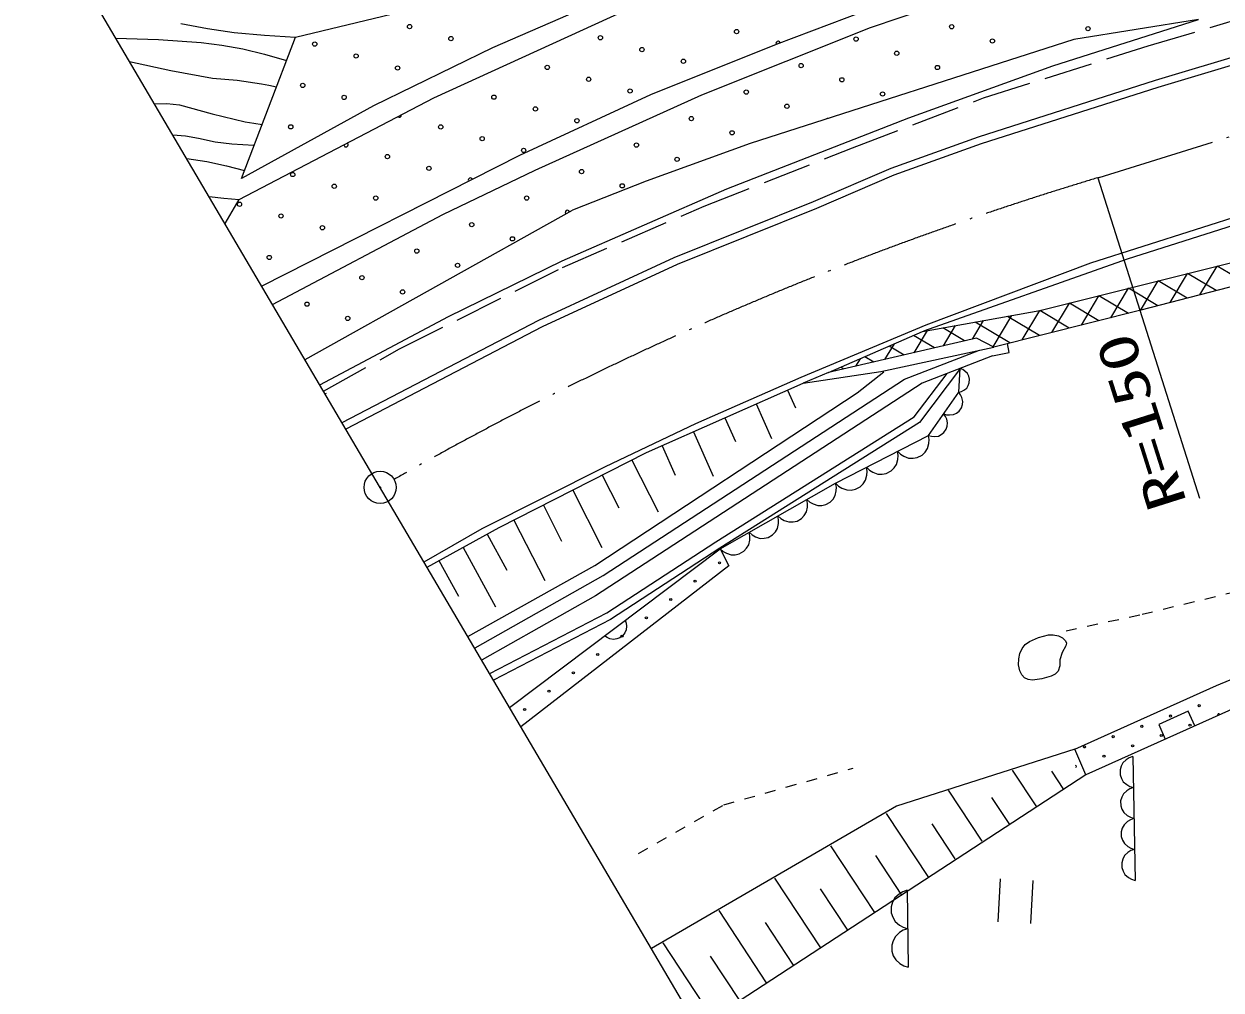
# Model space of a CAD drawing. Units: millimetres, scale not verified. Extents: x 40000 to 680000, y 20000 to 380000.
# Drawn here: x 267035 to 322573, y 259480 to 304304 of the extents above; entities that cross this region are included whole.
import ezdxf
from ezdxf.enums import TextEntityAlignment as Align

# ---------------------------------------------------------------- set-up
doc = ezdxf.new("R2010")
doc.units = ezdxf.units.MM
doc.header["$LTSCALE"] = 1000
for name, pattern in [('USER1', [3, 2.25, -0.75]), ('USER2', [1, 0.5, -0.5]), ('USER3', [7.000001, 5.508197, -0.688525, 0.114754, -0.688525])]:
    doc.linetypes.add(name, pattern=pattern)
for name, color, linetype, lineweight in [('S-BGD', 1, 'Continuous', 13), ('S-BGD-HTXT', 6, 'Continuous', 13), ('S-BMK', 3, 'USER3', 13)]:
    doc.layers.add(name, color=color, linetype=linetype, lineweight=lineweight)
doc.styles.add('ＭＳ ゴシック', font='')
doc.styles.get('ＭＳ ゴシック').set_extended_font_data('MS Gothic')

msp = doc.modelspace()

# ---------------------------------------------------------------- linework, layer by layer
at = {"layer": 'S-BGD'}
for p, q in [((306302, 304138), (312415, 306207)), ((308551, 305874), (301932, 303358)), ((279630, 303694), (286508, 305340)), ((286052, 300869), (294958, 304943)), ((292724, 304911), (288778, 303198)), ((314776, 302360), (321524, 304505)), ((321524, 304505), (315749, 303576)), ((274319, 304329), (275545, 304091)), ((275545, 304091), (276789, 303910)), ((276789, 303910), (278202, 303782)), ((298488, 301015), (306302, 304138)), ((319533, 301697), (326998, 303923)), ((271299, 303651), (273271, 303576)), ((273271, 303576), (275252, 303440)), ((275252, 303440), (276222, 303323)), ((276222, 303323), (277192, 303146)), ((277134, 297132), (279630, 303694)), ((278202, 303782), (279631, 303694)), ((301932, 303358), (296110, 301021)), ((315749, 303576), (300723, 298753)), ((327098, 303587), (319636, 301363)), ((277192, 303146), (278200, 302896)), ((278200, 302896), (279212, 302609)), ((288778, 303198), (283249, 300501)), ((271938, 302564), (273851, 302148)), ((273851, 302148), (275778, 301792)), ((308089, 299942), (314776, 302360)), ((275778, 301792), (276922, 301691)), ((276922, 301691), (278057, 301530)), ((311325, 299067), (319533, 301697)), ((278057, 301530), (278399, 301464)), ((278399, 301464), (278751, 301392)), ((296110, 301021), (290025, 298201)), ((290745, 297520), (298488, 301015)), ((319636, 301363), (311437, 298735)), ((273090, 300605), (273667, 300606)), ((273667, 300606), (274245, 300547)), ((274245, 300547), (275763, 300129)), ((277020, 296160), (286052, 300869)), ((283249, 300501), (277134, 297132)), ((275763, 300129), (277302, 299770)), ((299645, 296648), (308089, 299942)), ((277302, 299770), (277696, 299704)), ((277696, 299704), (278091, 299641)), ((273937, 299165), (274537, 299116)), ((274537, 299116), (275134, 299008)), ((275134, 299008), (275904, 298842)), ((275904, 298842), (276683, 298737)), ((307270, 297607), (311325, 299067)), ((316530, 293214), (334174, 298843)), ((276683, 298737), (277191, 298704)), ((277191, 298704), (277701, 298684)), ((300723, 298753), (295898, 297007)), ((311437, 298735), (307398, 297281)), ((334280, 298509), (318219, 293385)), ((274590, 298056), (275518, 297916)), ((275518, 297916), (276431, 297718)), ((276431, 297718), (276846, 297613)), ((290025, 298201), (278074, 292133)), ((276846, 297613), (277261, 297504)), ((286474, 295458), (290745, 297520)), ((303663, 296059), (307270, 297607)), ((307398, 297281), (303798, 295735)), ((292010, 293315), (299645, 296648)), ((295898, 297007), (292481, 295664)), ((275622, 296294), (276314, 296222)), ((276314, 296222), (277020, 296160)), ((276365, 295038), (277020, 296160)), ((297202, 293471), (303663, 296059)), ((280075, 288731), (292481, 295664)), ((303798, 295735), (297341, 293149)), ((278569, 291293), (286474, 295458)), ((334418, 295077), (318848, 291018)), ((286727, 290731), (292010, 293315)), ((290917, 290560), (297202, 293471)), ((318219, 293385), (308762, 290051)), ((314165, 291004), (323815, 293428)), ((297341, 293149), (291072, 290245)), ((308893, 290349), (316530, 293214)), ((320213, 291374), (321023, 292727)), ((322351, 291932), (321023, 292727)), ((321594, 291734), (322394, 293072)), ((323708, 292285), (322394, 293071)), ((318833, 291015), (319651, 292382)), ((320995, 291578), (319651, 292382)), ((316092, 290330), (316908, 291693)), ((318275, 290875), (316908, 291693)), ((317462, 290672), (318280, 292038)), ((319638, 291224), (318279, 292038)), ((314722, 289987), (315536, 291349)), ((316901, 290532), (315536, 291349)), ((280766, 287558), (286727, 290731)), ((281797, 285805), (290917, 290560)), ((308716, 290032), (314165, 291004)), ((311043, 289682), (311556, 290539)), ((312780, 289502), (311164, 290469)), ((311997, 289329), (312860, 290771)), ((318848, 291018), (312027, 289314)), ((314154, 289845), (312664, 290736)), ((313352, 289645), (314165, 291004)), ((315527, 290189), (314165, 291004)), ((291072, 290245), (281975, 285503)), ((303096, 287922), (308893, 290349)), ((304356, 288126), (308716, 290032)), ((308335, 289052), (308947, 290074)), ((310675, 289596), (309664, 290201)), ((309689, 289367), (310251, 290306)), ((311225, 289724), (304356, 288126)), ((306981, 288737), (307416, 289464)), ((307871, 288944), (307176, 289359)), ((309273, 289270), (308302, 289851)), ((312027, 289314), (311225, 289724)), ((312739, 289053), (312670, 289475)), ((306468, 288617), (306051, 288867)), ((306795, 288177), (312035, 289314)), ((307890, 287829), (311369, 289169)), ((311965, 288899), (308701, 287642)), ((311965, 288899), (312739, 289053)), ((305066, 288291), (304926, 288375)), ((305627, 288422), (305838, 288774)), ((310488, 288330), (308582, 285807)), ((310403, 287214), (310463, 288320)), ((310588, 288269), (310463, 288320)), ((310692, 288200), (310588, 288269)), ((293909, 278721), (307890, 287829)), ((298209, 285763), (303096, 287922)), ((303192, 287639), (306795, 288177)), ((304356, 288126), (303192, 287639)), ((305687, 287183), (306932, 288170)), ((308342, 286069), (309870, 288092)), ((310808, 288085), (310692, 288200)), ((310868, 287960), (310808, 288085)), ((310902, 287828), (310868, 287960)), ((310893, 287656), (310902, 287828)), ((293523, 279183), (305687, 287183)), ((308701, 287642), (293556, 277775)), ((295915, 284414), (303192, 287639)), ((302464, 287317), (302827, 286499)), ((308998, 285215), (310403, 287214)), ((310403, 287214), (310533, 287249)), ((310490, 287093), (310403, 287214)), ((310533, 287249), (310644, 287309)), ((310644, 287309), (310772, 287411)), ((310772, 287411), (310845, 287529)), ((310845, 287529), (310893, 287656)), ((301009, 286672), (301716, 285077)), ((310547, 286967), (310490, 287093)), ((310526, 286497), (310571, 286641)), ((310588, 286793), (310547, 286967)), ((310571, 286641), (310588, 286793)), ((299139, 280280), (308342, 286069)), ((299553, 286027), (300039, 284931)), ((309787, 286094), (309701, 286215)), ((309701, 286215), (309842, 286171)), ((309844, 285968), (309787, 286094)), ((309842, 286171), (309981, 286163)), ((309981, 286163), (310160, 286183)), ((310160, 286183), (310297, 286251)), ((310297, 286251), (310417, 286342)), ((310417, 286342), (310526, 286497)), ((294017, 283777), (298209, 285763)), ((308582, 285807), (299327, 279986)), ((309715, 285343), (309823, 285497)), ((309823, 285497), (309869, 285641)), ((309886, 285793), (309844, 285968)), ((309869, 285641), (309886, 285793)), ((298098, 285382), (299010, 283323)), ((304691, 283003), (308998, 285215)), ((309025, 285021), (308998, 285215)), ((308998, 285215), (309139, 285172)), ((309015, 284838), (309025, 285021)), ((309139, 285172), (309279, 285164)), ((309279, 285164), (309457, 285184)), ((309457, 285184), (309594, 285251)), ((309594, 285251), (309715, 285343)), ((289082, 280935), (295915, 284414)), ((296642, 284737), (297252, 283362)), ((307590, 284283), (307562, 284478)), ((307562, 284478), (307701, 284341)), ((308701, 284301), (308842, 284441)), ((308842, 284441), (308956, 284609)), ((308956, 284609), (309015, 284838)), ((295231, 284066), (296452, 281668)), ((307406, 283704), (307520, 283871)), ((307520, 283871), (307579, 284101)), ((307579, 284101), (307590, 284283)), ((307701, 284341), (307859, 284245)), ((307859, 284245), (308080, 284159)), ((308080, 284159), (308282, 284154)), ((308282, 284154), (308478, 284187)), ((308478, 284187), (308701, 284301)), ((288300, 280898), (294017, 283777)), ((293865, 283370), (294637, 281854)), ((306084, 283134), (306143, 283364)), ((306154, 283546), (306127, 283741)), ((306127, 283741), (306265, 283603)), ((306143, 283364), (306154, 283546)), ((306265, 283603), (306423, 283507)), ((306423, 283507), (306644, 283421)), ((306644, 283421), (306846, 283416)), ((306846, 283416), (307043, 283449)), ((307043, 283449), (307265, 283563)), ((307265, 283563), (307406, 283704)), ((299338, 279959), (304691, 283003)), ((304725, 282819), (304691, 283003)), ((304691, 283003), (304829, 282866)), ((304722, 282645), (304725, 282819)), ((304829, 282866), (304987, 282770)), ((304987, 282770), (305209, 282684)), ((305411, 282679), (305607, 282712)), ((305607, 282712), (305830, 282826)), ((305830, 282826), (305971, 282967)), ((305971, 282967), (306084, 283134)), ((292498, 282675), (293850, 280019)), ((303387, 282058), (303353, 282242)), ((303353, 282242), (303490, 282117)), ((304445, 282120), (304574, 282259)), ((304574, 282259), (304675, 282423)), ((304675, 282423), (304722, 282645)), ((305209, 282684), (305411, 282679)), ((291132, 281979), (291981, 280311)), ((303236, 281498), (303337, 281662)), ((303337, 281662), (303384, 281884)), ((303384, 281884), (303387, 282058)), ((303490, 282117), (303645, 282032)), ((303645, 282032), (303859, 281959)), ((303859, 281959), (304052, 281962)), ((304052, 281962), (304238, 282002)), ((304238, 282002), (304445, 282120)), ((289765, 281283), (291195, 278475)), ((301999, 280901), (302046, 281122)), ((302048, 281297), (302014, 281481)), ((302014, 281481), (302152, 281356)), ((302046, 281122), (302048, 281297)), ((302152, 281356), (302307, 281271)), ((302307, 281271), (302521, 281198)), ((302521, 281198), (302714, 281201)), ((302714, 281201), (302900, 281241)), ((302900, 281241), (303107, 281358)), ((303107, 281358), (303236, 281498)), ((285595, 279350), (288300, 280898)), ((285736, 279105), (289082, 280935)), ((288523, 280630), (289433, 278966)), ((300710, 280535), (300676, 280720)), ((300676, 280720), (300814, 280594)), ((300708, 280361), (300710, 280535)), ((300814, 280594), (300968, 280510)), ((300968, 280510), (301183, 280437)), ((301376, 280440), (301561, 280479)), ((301561, 280479), (301769, 280597)), ((301769, 280597), (301897, 280737)), ((301897, 280737), (301999, 280901)), ((287406, 280018), (288917, 277256)), ((289565, 272597), (299338, 279959)), ((294074, 276983), (299139, 280280)), ((299327, 279986), (294250, 276680)), ((299338, 279959), (299739, 279159)), ((299338, 279959), (299476, 279833)), ((300431, 279836), (300559, 279976)), ((300559, 279976), (300661, 280140)), ((300661, 280140), (300708, 280361)), ((301183, 280437), (301376, 280440)), ((286288, 279407), (287191, 277755)), ((299476, 279833), (299630, 279748)), ((299630, 279748), (299844, 279675)), ((299844, 279675), (300037, 279679)), ((300037, 279679), (300223, 279718)), ((300223, 279718), (300431, 279836)), ((287628, 275889), (293523, 279183)), ((299739, 279159), (290094, 271698)), ((287971, 275365), (293909, 278721)), ((293556, 277775), (288291, 274799)), ((288643, 274165), (294074, 276983)), ((294250, 276680), (288820, 273863)), ((294931, 276639), (294976, 276500)), ((294915, 276052), (294827, 275934)), ((294977, 276189), (294915, 276052)), ((294976, 276500), (294989, 276363)), ((294989, 276363), (294977, 276189)), ((322369, 273603), (328555, 276221)), ((294091, 275834), (293972, 275917)), ((294219, 275783), (294091, 275834)), ((294392, 275748), (294219, 275783)), ((294541, 275770), (294392, 275748)), ((294679, 275822), (294541, 275770)), ((294827, 275934), (294679, 275822)), ((313340, 275331), (313491, 275517)), ((313491, 275517), (313682, 275657)), ((313682, 275657), (314104, 275831)), ((314104, 275831), (314560, 275954)), ((314560, 275954), (314788, 275968)), ((314788, 275968), (315027, 275919)), ((315027, 275919), (315214, 275824)), ((315214, 275824), (315358, 275686)), ((315358, 275686), (315396, 275574)), ((315396, 275574), (315373, 275447)), ((313184, 274853), (313237, 275100)), ((313237, 275100), (313340, 275331)), ((315208, 275142), (315094, 274804)), ((315373, 275447), (315208, 275142)), ((313178, 274566), (313184, 274853)), ((313231, 274298), (313178, 274566)), ((315089, 274519), (315023, 274269)), ((315094, 274804), (315089, 274519)), ((313323, 274107), (313231, 274298)), ((313452, 273970), (313323, 274107)), ((313621, 273888), (313452, 273970)), ((313821, 273863), (313621, 273888)), ((314251, 273918), (313821, 273863)), ((314691, 274039), (314251, 273918)), ((314884, 274136), (314691, 274039)), ((315023, 274269), (314884, 274136)), ((315786, 270662), (322369, 273603)), ((325036, 273389), (316306, 269466)), ((321047, 272419), (319679, 271804)), ((321355, 271735), (321047, 272419)), ((319679, 271804), (319987, 271120)), ((315786, 270662), (307508, 268014)), ((316306, 269466), (315786, 270662)), ((318023, 270022), (317939, 269863)), ((318178, 270165), (318023, 270022)), ((318317, 270254), (318178, 270165)), ((318481, 270310), (318317, 270254)), ((318481, 270310), (318582, 264569)), ((316306, 269466), (298369, 257764)), ((314019, 267974), (312891, 269690)), ((315271, 268791), (314715, 269637)), ((317939, 269863), (317888, 269693)), ((317888, 269693), (317892, 269471)), ((317892, 269471), (317949, 269303)), ((317949, 269303), (318038, 269147)), ((318038, 269147), (318198, 269010)), ((318198, 269010), (318340, 268929)), ((318342, 268818), (318203, 268730)), ((318340, 268929), (318506, 268875)), ((318506, 268875), (318342, 268818)), ((311484, 266389), (309929, 268753)), ((312767, 267158), (311939, 268417)), ((317965, 268428), (317914, 268258)), ((317914, 268258), (317918, 268035)), ((318048, 268587), (317965, 268428)), ((318203, 268730), (318048, 268587)), ((307508, 268014), (296153, 261402)), ((317918, 268035), (317974, 267868)), ((317974, 267868), (318063, 267711)), ((318063, 267711), (318224, 267574)), ((309011, 264707), (307057, 267679)), ((310235, 265567), (309163, 267197)), ((318073, 267152), (317990, 266992)), ((318229, 267294), (318073, 267152)), ((318224, 267574), (318365, 267494)), ((318367, 267383), (318229, 267294)), ((318365, 267494), (318531, 267440)), ((318531, 267440), (318367, 267383)), ((317990, 266992), (317939, 266823)), ((317939, 266823), (317943, 266600)), ((317943, 266600), (318000, 266432)), ((306507, 263073), (304465, 266179)), ((318000, 266432), (318089, 266276)), ((318089, 266276), (318249, 266139)), ((318249, 266139), (318390, 266059)), ((318390, 266059), (318556, 266004)), ((307759, 263890), (306551, 265727)), ((318015, 265557), (317964, 265387)), ((318098, 265716), (318015, 265557)), ((318254, 265859), (318098, 265716)), ((318392, 265948), (318254, 265859)), ((318556, 266004), (318392, 265948)), ((317964, 265387), (317968, 265165)), ((317968, 265165), (318025, 264997)), ((318025, 264997), (318114, 264841)), ((304003, 261440), (301873, 264679)), ((312324, 264645), (312216, 262648)), ((313748, 262565), (313857, 264562)), ((318114, 264841), (318274, 264704)), ((318274, 264704), (318415, 264624)), ((318415, 264624), (318582, 264569)), ((305255, 262257), (303997, 264170)), ((307635, 263932), (307441, 263756)), ((307808, 264042), (307635, 263932)), ((308012, 264112), (307808, 264042)), ((308012, 264112), (308059, 260537)), ((307336, 263558), (307272, 263347)), ((307272, 263347), (307275, 263070)), ((307441, 263756), (307336, 263558)), ((301492, 259817), (299281, 263179)), ((307275, 263070), (307345, 262861)), ((307345, 262861), (307455, 262665)), ((302741, 260639), (301443, 262613)), ((307455, 262665), (307654, 262494)), ((307658, 262145), (307464, 261968)), ((307654, 262494), (307829, 262393)), ((307831, 262255), (307658, 262145)), ((307829, 262393), (308036, 262324)), ((308036, 262324), (307831, 262255)), ((298994, 258175), (296689, 261678)), ((307359, 261770), (307295, 261560)), ((307464, 261968), (307359, 261770)), ((300243, 258996), (298888, 261055)), ((307295, 261560), (307299, 261282)), ((307299, 261282), (307368, 261073)), ((307368, 261073), (307478, 260878)), ((307478, 260878), (307677, 260706)), ((307677, 260706), (307853, 260606)), ((307853, 260606), (308059, 260537))]:
    msp.add_line(p, q, dxfattribs=at)
at = {"layer": 'S-BGD', "linetype": 'USER1'}
for p, q in [((319198, 303289), (325726, 305228)), ((311549, 300874), (319198, 303289)), ((305479, 298551), (311549, 300874)), ((298592, 295852), (305479, 298551)), ((292015, 293007), (298592, 295852)), ((284457, 289224), (292015, 293007)), ((280933, 287274), (284457, 289224)), ((281051, 287165), (281008, 287141))]:
    msp.add_line(p, q, dxfattribs=at)
at = {"layer": 'S-BGD', "linetype": 'USER2'}
for p, q in [((318908, 276916), (323725, 278085)), ((315384, 276148), (318908, 276916)), ((299502, 268075), (305499, 269769)), ((295543, 265817), (299502, 268075))]:
    msp.add_line(p, q, dxfattribs=at)
at = {"layer": 'S-BGD'}
for centre, radius in [((284925, 304180), 99.5), ((300098, 303950), 99.5), ((310075, 304172), 99.5), ((316399, 304084), 99.5), ((280526, 303372), 99.5), ((286846, 303624), 99.5), ((293779, 303663), 99.5), ((305639, 303601), 99.5), ((311963, 303513), 99.5), ((282447, 302816), 99.5), ((295704, 303117), 99.5), ((307528, 302942), 99.5), ((284368, 302259), 99.5), ((291310, 302285), 99.5), ((297628, 302571), 99.5), ((303092, 302371), 99.5), ((309416, 302283), 99.5), ((293234, 301739), 99.5), ((304980, 301712), 99.5), ((279970, 301451), 99.5), ((295158, 301193), 99.5), ((300545, 301141), 99.5), ((306869, 301054), 99.5), ((281891, 300894), 99.5), ((288840, 300907), 99.5), ((290764, 300361), 99.5), ((302433, 300483), 99.5), ((292688, 299815), 99.5), ((297998, 299911), 99.5), ((279414, 299530), 99.5), ((286370, 299528), 99.5), ((299886, 299253), 99.5), ((288294, 298982), 99.5), ((283900, 298150), 99.5), ((290218, 298437), 99.5), ((295451, 298682), 99.5), ((285824, 297604), 99.5), ((297339, 298023), 99.5), ((279506, 297318), 99.5), ((292904, 297452), 99.5), ((281430, 296772), 99.5), ((294792, 296793), 99.5), ((277036, 295939), 99.5), ((283354, 296226), 99.5), ((290357, 296222), 99.5), ((278960, 295394), 99.5), ((280884, 294848), 99.5), ((287809, 294992), 99.5), ((289698, 294334), 99.5), ((285262, 293763), 99.5), ((278414, 293469), 99.5), ((287151, 293104), 99.5), ((282715, 292533), 99.5), ((284604, 291874), 99.5), ((280168, 291303), 99.5), ((282057, 290644), 99.5), ((283560, 282803), 746), ((283560, 282803), 22.5), ((283560, 282803), 22.5), ((299301, 279305), 49.7), ((298171, 278454), 49.7), ((297042, 277603), 49.7), ((295912, 276752), 49.7), ((294783, 275901), 49.7), ((293653, 275050), 49.7), ((292523, 274199), 49.7), ((291394, 273348), 49.7), ((321560, 272673), 49.7), ((290264, 272497), 49.7), ((320229, 272195), 49.7), ((318898, 271717), 49.7), ((321133, 271768), 49.7), ((317567, 271239), 49.7), ((319802, 271290), 49.7), ((316236, 270761), 49.7), ((318471, 270812), 49.7), ((317140, 270334), 49.7)]:
    msp.add_circle(centre, radius, dxfattribs=at)
for centre, radius, start, end in [((302022, 303404), 99.5, 14.4777, 207.1397), ((284446, 300074), 99.5, 229.8699, 5.2025), ((304322, 299824), 99.5, 71.0825, 144.512), ((281976, 298696), 99.5, 182.2847, 52.7877), ((287748, 297058), 99.5, 20.0669, 213.7801), ((285278, 295680), 99.5, 109.2436, 124.6033), ((292245, 295563), 99.5, 13.0378, 225.3572), ((322464, 272246), 49.7, 11.1836, 217.2146), ((315809, 269857), 49.7, 293.0028, 72.641)]:
    msp.add_arc(centre, radius, start, end, dxfattribs=at)
at = {"layer": 'S-BGD-HTXT'}
for p, q in [((309634, 238488), (267035, 310888)), ((316861, 297160), (321572, 282299))]:
    msp.add_line(p, q, dxfattribs=at)
at = {"layer": 'S-BMK'}
msp.add_line((316917, 297187), (372220, 314405), dxfattribs=at)
at = {"layer": 'S-BMK', "linetype": 'Continuous'}
msp.add_circle((283560, 282803), 746, dxfattribs=at)
at = {"layer": 'S-BMK'}
msp.add_arc((362199, 146302), 157532, 106.70486, 119.67346, dxfattribs=at)

# ---------------------------------------------------------------- texts
at = {"layer": 'S-BGD-HTXT', "style": 'ＭＳ ゴシック', "width": 1.35}
msp.add_text('R=150', height=1833, rotation=107.6, dxfattribs=at).set_placement((321517, 282271), align=Align.BOTTOM_LEFT)

doc.saveas('drawing.dxf')
